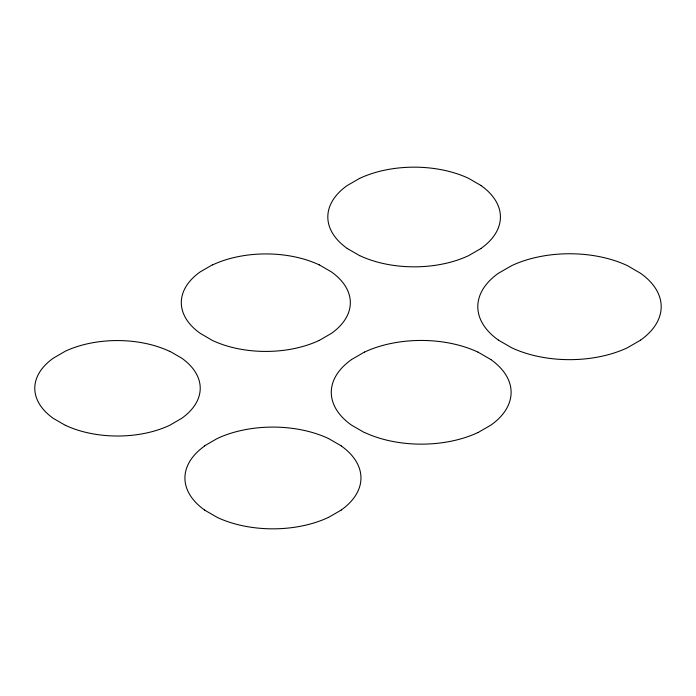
<?xml version="1.0" encoding="UTF-8"?>
<svg xmlns="http://www.w3.org/2000/svg" width="696" height="696" viewBox="0 0 696 696"><rect width="100%" height="100%" fill="white"/><g stroke="black" fill="none" stroke-linecap="round" stroke-linejoin="round"><path stroke-width="1.04" d="M481.075 248.446L468.599 255.65A86.156 49.738 0 0 1 359.693 255.623M204.537 445.858L217.274 438.506A87.948 50.773 0 0 1 328.451 438.532M351.463 359.58L364.46 352.072M341.223 510.064L328.477 517.415M640.642 340.118L627.383 347.774A91.541 52.852 0 0 1 511.673 347.748L498.38 340.118M359.667 178.35L347.191 185.554A86.156 49.738 0 0 0 347.226 248.429M212.489 264.785L200.265 271.84A84.355 48.703 0 0 0 200.309 333.401L212.489 340.475A84.355 48.703 0 0 0 319.116 340.448M319.151 340.475L331.366 333.419A84.355 48.703 0 0 0 331.331 271.858L319.151 264.785M477.935 432.599L490.932 425.091A89.741 51.808 0 0 0 490.889 359.597M359.667 255.65L347.191 248.446M477.935 352.072L490.932 359.58M364.46 432.599L351.463 425.091A89.741 51.808 0 0 1 351.497 359.597M169.702 351.219L181.656 358.118A82.563 47.667 0 0 1 181.621 418.374L169.702 425.3A82.563 47.667 0 0 1 65.337 425.273M328.477 438.506L341.223 445.858M65.302 425.3L53.348 418.392A82.563 47.667 0 0 1 53.383 358.135L65.302 351.219A82.563 47.667 0 0 1 169.546 351.306M481.075 185.554L468.599 178.35A86.156 49.738 0 0 0 359.693 178.367M204.537 510.064L217.274 517.415A87.948 50.773 0 0 0 328.451 517.398M364.495 352.098A89.741 51.808 0 0 1 477.9 352.098M478.03 432.494A89.741 51.808 0 0 1 364.626 432.494M640.598 340.1A91.541 52.852 0 0 0 640.598 273.31L627.383 265.637A91.541 52.852 0 0 0 511.673 265.663L498.38 273.293A91.541 52.852 0 0 0 498.423 340.1M204.711 510.125A87.948 50.773 0 0 1 204.711 445.953M341.179 445.884A87.948 50.773 0 0 1 341.179 510.046M481.04 185.571A86.156 49.738 0 0 1 481.04 248.429M212.645 264.88A84.355 48.703 0 0 1 319.246 264.88"/></g></svg>
